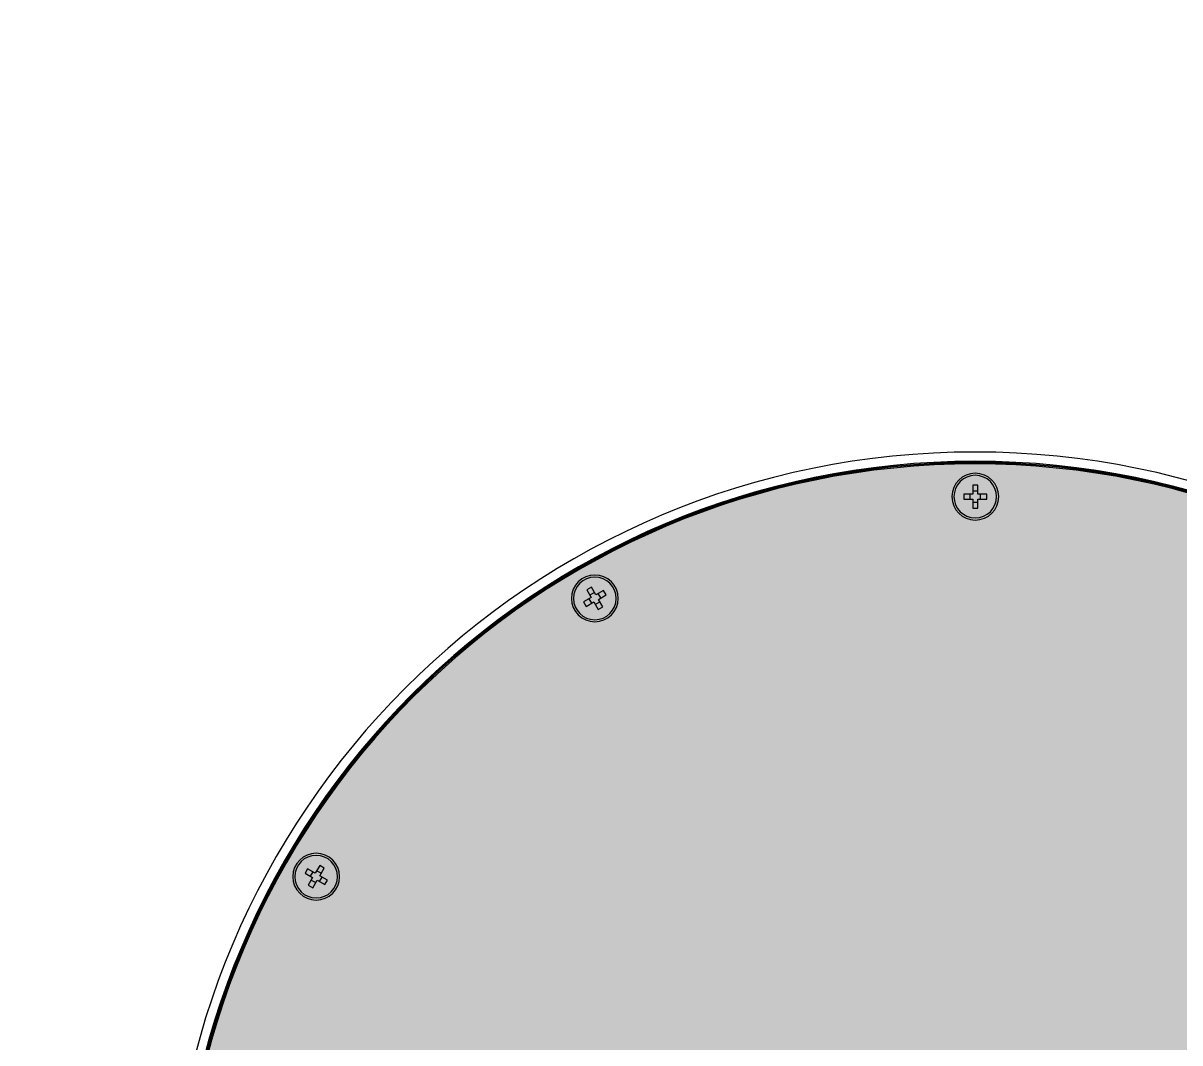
# Model space of a CAD drawing. Header units: millimetres. Extents: x 307301 to 459443, y -2888111 to -2805601.
# Drawn here: x 439856.5 to 440071.9, y -2878119.9 to -2877930 of the extents above; entities that cross this region are included whole.
import ezdxf

# ---------------------------------------------------------------- set-up
doc = ezdxf.new("R2010")
doc.units = ezdxf.units.MM
doc.header["$LTSCALE"] = 10
doc.header["$MEASUREMENT"] = 0
doc.linetypes.add('DASHED', pattern=[19.05, 12.7, -6.35])
for name, color, linetype in [('$DDT_AUDIT_GENERATED_(15E)', 7, 'Continuous'), ('$DDT_AUDIT_GENERATED_(224)', 7, 'Continuous'), ('$DDT_AUDIT_GENERATED_(87)', 7, 'Continuous'), ('BMA  furniture', 6, 'Continuous'), ('Furniture - Plan', 3, 'Continuous')]:
    doc.layers.add(name, color=color, linetype=linetype)
doc.layers.add('A-FURN HATCH', color=7, linetype='Continuous', lineweight=0, true_color=0xffffff)
doc.layers.add('Door', color=4, linetype='Continuous', lineweight=9)

# ---------------------------------------------------------------- blocks, each defined once
blk = doc.blocks.new('sdytreytruy')
at = {"layer": 'Furniture - Plan', "color": 3, "linetype": 'DASHED', "ltscale": 0.5}
blk.add_arc((-45321.31, -402558.58), 660.04, 181.90707, 269.16053, dxfattribs=at)
blk = doc.blocks.new('*U104')
at = {"layer": 'Door', "rotation": 90.00000000000004}
blk.add_blockref('sdytreytruy', (907434.73, -199164.04, 0), dxfattribs=at)
blk = doc.blocks.new('TUFTUFTU')
at = {"layer": 'Furniture - Plan', "ltscale": 0.01}
h = blk.add_hatch(color=250, dxfattribs=at)
h.dxf.hatch_style = 1
h.set_gradient(color1=(51, 51, 51), color2=(105, 105, 105), one_color=1, tint=0.41, name='INVCYLINDER')
edge = h.paths.add_edge_path()
edge.add_arc((1413476.94, -245799), 296.53, 0, 360)
at = {"layer": '$DDT_AUDIT_GENERATED_(15E)', "color": 3, "linetype": 'Continuous'}
for radius in [295.95, 295.56]:
    blk.add_circle((1413476.94, -245799), radius, dxfattribs=at)
at = {"layer": '$DDT_AUDIT_GENERATED_(15E)', "color": 6, "linetype": 'Continuous'}
for centre in [(1413335.14, -245553.66), (1413231.47, -245657.43), (1413193.57, -245799.13)]:
    blk.add_circle(centre, 8.71, dxfattribs=at)
at = {"layer": '$DDT_AUDIT_GENERATED_(224)', "color": 3, "linetype": 'Continuous'}
for radius in [300, 296.53, 296.13]:
    blk.add_circle((1413476.94, -245799), radius, dxfattribs=at)
at = {"layer": '$DDT_AUDIT_GENERATED_(87)', "color": 6, "linetype": 'Continuous'}
for p, q in [((1413332.18, -245550.46), (1413333.85, -245549.49)), ((1413333.82, -245553.31), (1413332.18, -245550.46)), ((1413333.85, -245549.49), (1413335.5, -245552.34)), ((1413335.5, -245552.34), (1413338.35, -245550.69)), ((1413338.35, -245550.69), (1413339.32, -245552.37)), ((1413330.97, -245554.96), (1413333.82, -245553.31)), ((1413331.94, -245556.63), (1413330.97, -245554.96)), ((1413334.79, -245554.99), (1413331.94, -245556.63)), ((1413333.89, -245555.5), (1413332.92, -245553.83)), ((1413333.3, -245552.41), (1413334.98, -245551.44)), ((1413336.44, -245557.83), (1413334.79, -245554.99)), ((1413336.99, -245554.92), (1413335.31, -245555.88)), ((1413336.4, -245551.82), (1413337.36, -245553.5)), ((1413339.32, -245552.37), (1413336.47, -245554.02)), ((1413336.47, -245554.02), (1413338.11, -245556.87)), ((1413338.11, -245556.87), (1413336.44, -245557.83)), ((1413227.3, -245656.14), (1413228.27, -245654.46)), ((1413228.27, -245654.46), (1413231.12, -245656.11)), ((1413231.12, -245656.11), (1413232.76, -245653.26)), ((1413232.76, -245653.26), (1413234.44, -245654.22)), ((1413234.44, -245654.22), (1413232.8, -245657.07)), ((1413230.15, -245657.78), (1413227.3, -245656.14)), ((1413228.51, -245660.63), (1413230.15, -245657.78)), ((1413229.25, -245657.27), (1413230.22, -245655.59)), ((1413231.31, -245659.65), (1413229.63, -245658.68)), ((1413231.83, -245658.75), (1413230.18, -245661.6)), ((1413231.64, -245655.21), (1413233.31, -245656.18)), ((1413234.68, -245660.4), (1413231.83, -245658.75)), ((1413233.69, -245657.59), (1413232.73, -245659.27)), ((1413232.8, -245657.07), (1413235.65, -245658.72)), ((1413235.65, -245658.72), (1413234.68, -245660.4)), ((1413230.18, -245661.6), (1413228.51, -245660.63)), ((1413192.6, -245794.87), (1413194.54, -245794.87)), ((1413192.61, -245798.16), (1413192.6, -245794.87)), ((1413194.54, -245794.87), (1413194.54, -245798.16)), ((1413189.32, -245798.16), (1413192.61, -245798.16)), ((1413189.32, -245800.1), (1413189.32, -245798.16)), ((1413192.61, -245800.1), (1413189.32, -245800.1)), ((1413191.57, -245800.1), (1413191.57, -245798.16)), ((1413192.61, -245797.12), (1413194.54, -245797.12)), ((1413192.61, -245803.39), (1413192.61, -245800.1)), ((1413194.54, -245798.16), (1413197.83, -245798.16)), ((1413197.83, -245800.09), (1413194.54, -245800.1)), ((1413194.54, -245800.1), (1413194.54, -245803.39)), ((1413195.58, -245798.16), (1413195.58, -245800.1)), ((1413197.83, -245798.16), (1413197.83, -245800.09)), ((1413194.54, -245801.13), (1413192.61, -245801.13)), ((1413194.54, -245803.39), (1413192.61, -245803.39))]:
    blk.add_line(p, q, dxfattribs=at)
for centre in [(1413335.14, -245553.66), (1413231.47, -245657.43), (1413193.57, -245799.13)]:
    blk.add_circle(centre, 7.94, dxfattribs=at)
blk = doc.blocks.new('SDTYTYT')
at = {"layer": 'Furniture - Plan', "color": 3, "xscale": 0.5000000000000486, "yscale": 0.5000000000000486, "zscale": 0.5000000000000486, "rotation": 180}
blk.add_blockref('TUFTUFTU', (925445.4, -2867082.71), dxfattribs=at)

msp = doc.modelspace()

# ---------------------------------------------------------------- block references
at = {"layer": 'A-FURN HATCH', "color": 3, "rotation": 270}
msp.add_blockref('*U104', (685001.55, -1567376.7, 0), dxfattribs=at)
at = {"layer": 'BMA  furniture', "xscale": -1, "rotation": 270}
msp.add_blockref('SDTYTYT', (3184216.99, -3096866.78, 0.06), dxfattribs=at)

doc.saveas('drawing.dxf')
